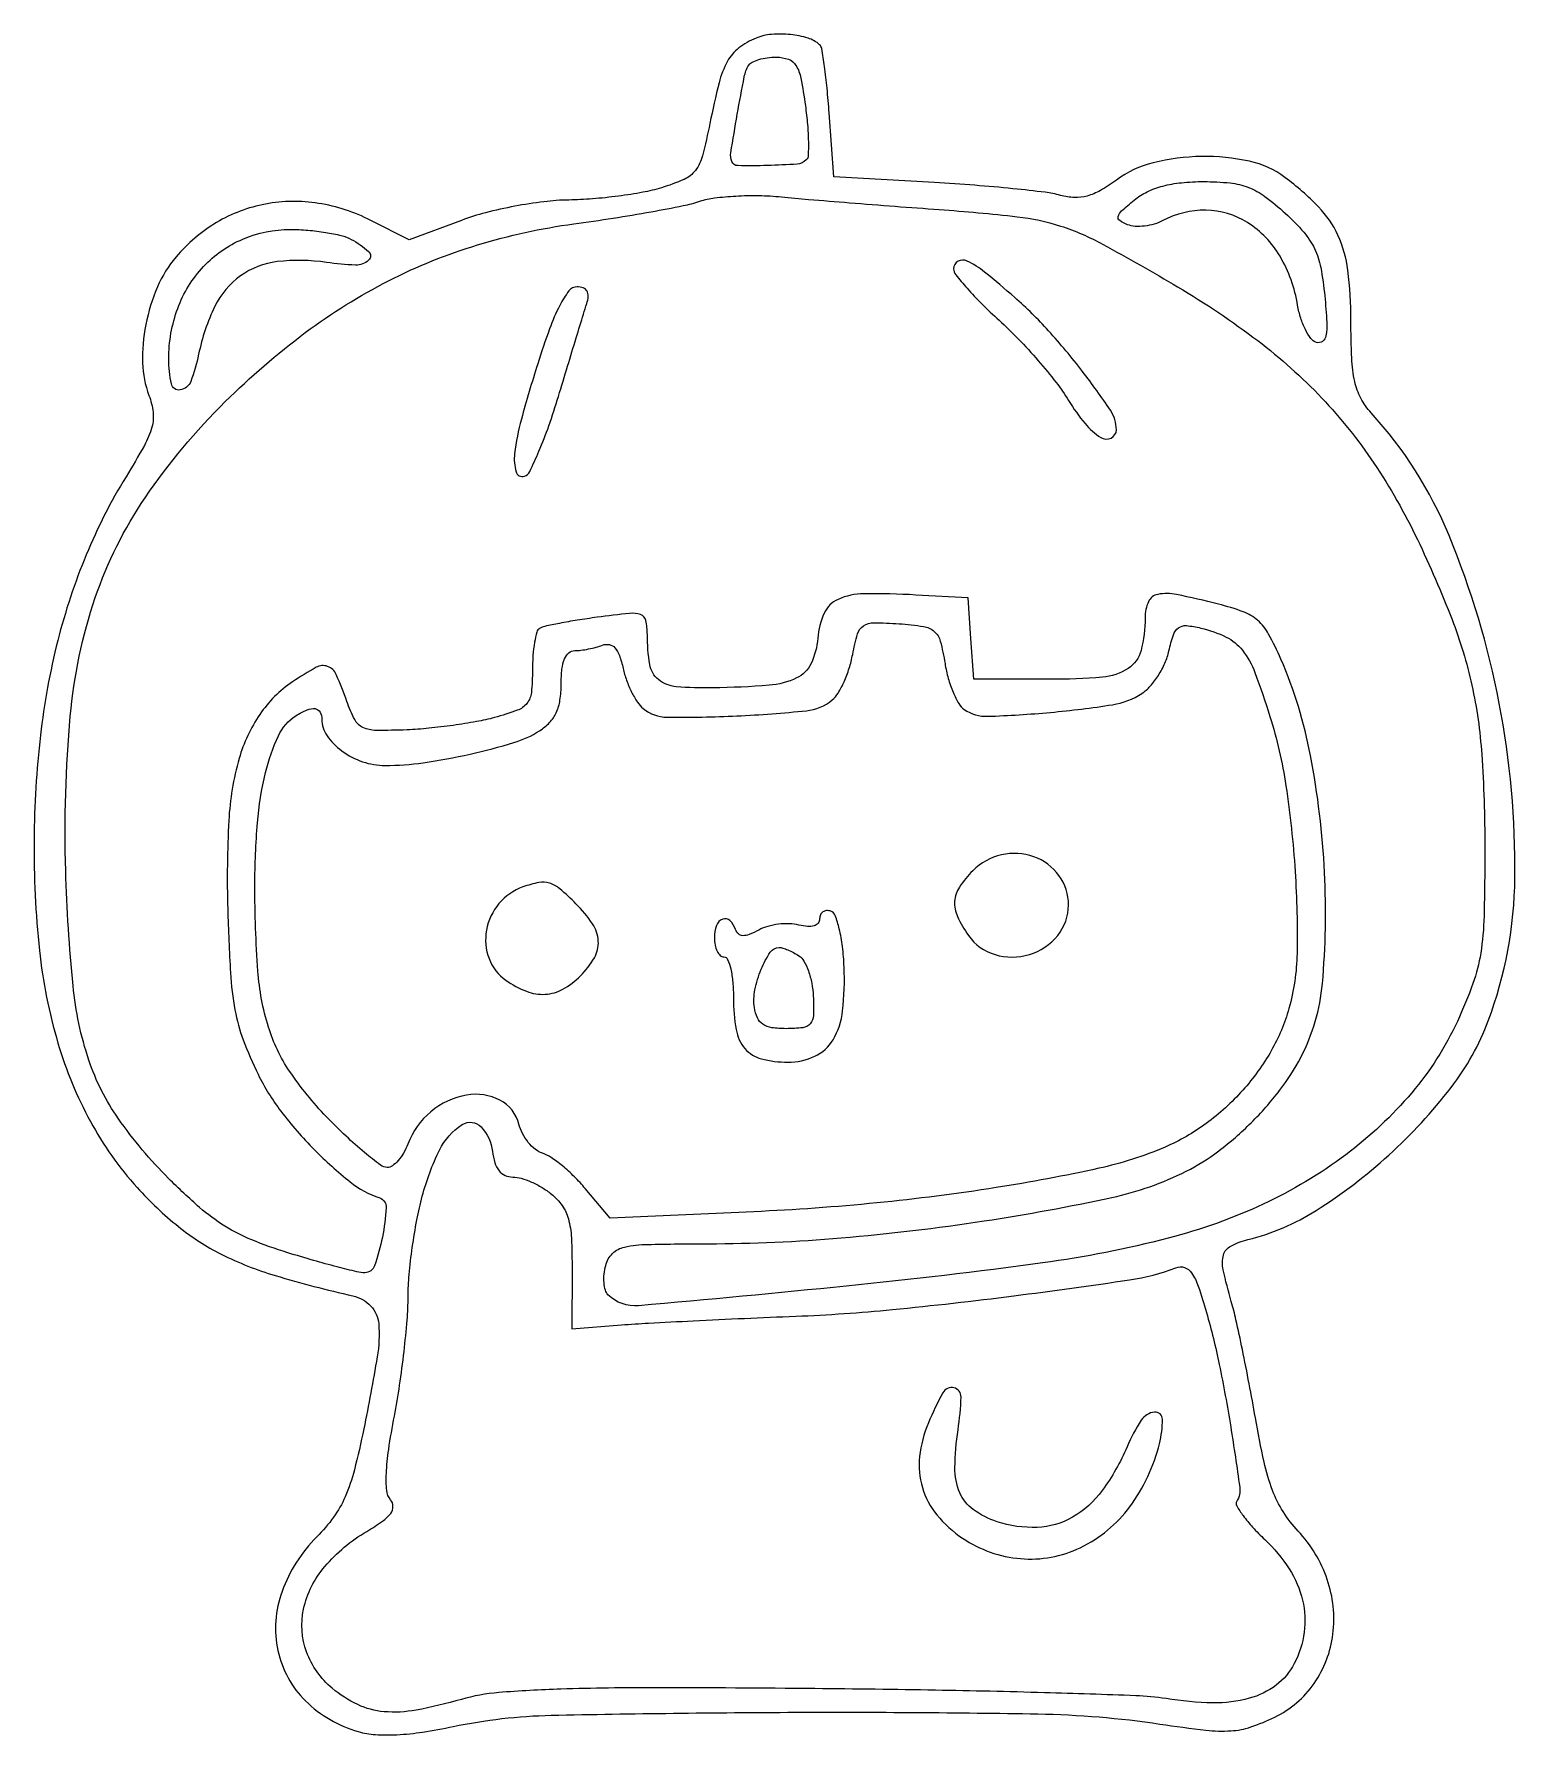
# Model space of a CAD drawing. Extents: x 13 to 168, y 23 to 200.
import ezdxf

# ---------------------------------------------------------------- set-up
doc = ezdxf.new("R2010")
doc.units = 0

msp = doc.modelspace()

# ---------------------------------------------------------------- linework, layer by layer
for points in [[(88.352327, 199.997371, 0.070263), (86.545845, 198.962908, 0.104178), (85.370632, 197.575643, 0.062222), (84.494375, 195.322745, 0.012239), (83.535908, 191.080054, -0.014208), (82.756698, 187.692943, -0.098123), (82.018303, 186.164938, -0.127973), (80.833785, 185.225609, -0.030779), (78.463415, 184.348626, -0.027861), (76.541233, 183.884111, -0.012681), (73.98621, 183.482137, -0.012512), (71.264617, 183.193481, -0.0168), (68.787513, 183.076852, 0.027441), (66.203241, 182.900017, 0.016155), (63.14354, 182.420373, 0.016133), (60.108131, 181.741386, 0.02643), (57.595779, 180.949951), (52.116532, 178.899902), (48.098104, 180.949951, 0.078305), (42.652893, 182.726997, 0.086413), (37.114851, 182.653684, 0.087787), (31.997189, 180.722938, 0.084048), (27.763869, 177.131221, 0.073381), (25.82487, 173.989873, 0.053399), (24.610528, 170.061627, 0.054247), (24.269734, 166.049053, 0.085356), (24.934702, 162.663753, -0.062655), (25.364569, 160.900371, -0.097515), (25.239231, 159.345786, -0.058213), (24.453043, 157.439467, -0.010827), (22.537671, 154.163753, 0.039673), (18.382091, 146.012358, 0.036049), (15.409324, 137.044303, 0.033635), (13.601148, 127.15106, 0.026146), (12.931338, 116.228806, 0.028759), (13.492337, 104.678898, 0.045626), (15.431419, 94.974832, 0.052331), (18.815425, 86.811584, 0.059361), (23.709668, 79.899602, 0.039012), (28.012394, 75.825607, 0.053741), (32.482756, 72.942958, 0.043902), (38.123603, 70.705554, 0.017088), (46.25, 68.581229, -0.148821), (48.107322, 67.525209, -0.170959), (48.935053, 65.670146, -0.062731), (48.781674, 62.206379, -0.007592), (47.377945, 54.694394, -0.012658), (46.39312, 50.396125, -0.039889), (45.434684, 47.60057, -0.053406), (44.219125, 45.461368, -0.040511), (42.470381, 43.403715, 0.109694), (38.840363, 37.701345, 0.140462), (38.411496, 31.520086, 0.147393), (41.30152, 26.261309, 0.124718), (46.803607, 23.056325, 0.054093), (48.594607, 22.746639, 0.02926), (50.8341, 22.736256, 0.024262), (53.52528, 23.012748, 0.014206), (56.713735, 23.590663, -0.046727), (66.968555, 24.768231, -0.004349), (92.467059, 25.080503, -0.00513), (117.781126, 24.9106, -0.032837), (130.555529, 23.852727, 0.008012), (135.357489, 23.21393, 0.04411), (137.965535, 23.140711, 0.066203), (140.04864, 23.54632, 0.0324), (142.555529, 24.574733, 0.128256), (146.654052, 28.091809, 0.121151), (148.622651, 33.238112, 0.114377), (148.028882, 38.952416, 0.105402), (144.983371, 44.017801, -0.046516), (143.41911, 46.040018, -0.051198), (142.313187, 48.254759, -0.036126), (141.43042, 51.228178, -0.011), (140.522631, 55.839435, 0.003977), (139.871422, 59.411354, 0.003945), (139.161785, 62.982145, 0.003871), (138.492306, 66.095495, 0.015301), (138.007385, 67.993398, -0.014761), (137.156257, 71.309647, -0.121753), (137.1881, 72.854994, -0.211166), (137.940878, 73.787541, -0.057913), (139.75, 74.467985, 0.080063), (146.880913, 77.515214, 0.043828), (154.45916, 83.290893, 0.04368), (160.968054, 90.352852, 0.074975), (164.852218, 97.334564, 0.086992), (167.636862, 112.257862, 0.050327), (165.998051, 130.490833, 0.050333), (160.75067, 148.024518, 0.087159), (152.626444, 160.832919, -0.063038), (151.537867, 162.379803, -0.067827), (150.901907, 164.112003, -0.043282), (150.58631, 166.527748, -0.01085), (150.5, 170.504805, 0.030208), (150.182928, 175.748155, 0.077961), (149.150962, 179.386151, 0.084493), (147.113377, 182.360679, 0.040093), (143.614881, 185.438211, 0.107228), (139.912416, 187.125882, 0.057503), (134.891253, 187.625452, 0.057124), (129.832246, 186.96489, 0.098486), (126.004542, 185.161479, -0.028356), (124.338574, 184.070128, -0.063916), (122.948211, 183.489512, -0.07648), (121.620933, 183.335841, -0.058027), (120.170762, 183.559941, 0.036742), (118.554313, 183.880537, 0.005265), (115.200161, 184.257137, 0.005958), (111.215911, 184.61414, 0.005056), (107, 184.898462), (96.5, 185.5), (96, 192.169086, 0.006478), (95.77216, 194.757772, 0.009671), (95.5, 197.013279, 0.005189), (95.215955, 198.895207, 0.169203), (95, 199.294858, 0.111327), (93.787447, 199.986569, 0.047883), (91.952315, 200.360442, 0.047041), (89.988328, 200.382587, 0.074393)], [(93.508805, 192.935977, -0.012374), (93.731792, 190.952134, -0.017659), (93.823669, 189.182484, -0.013703), (93.808018, 187.739489, -0.18899), (93.602643, 187.26931, -0.180103), (92.637111, 186.827651, -0.012175), (89.563043, 186.679127, -0.009759), (86.44116, 186.665352, -0.301921), (85.832215, 187.083333, -0.136025), (85.726702, 188.01788, -0.003841), (86.399067, 192.039706, -0.005114), (87.126605, 195.958622, -0.09019), (87.595559, 197.154618, -0.141644), (87.955229, 197.480274, -0.041999), (88.654031, 197.751669, -0.038443), (89.528399, 197.937708, -0.033211), (90.465179, 198, -0.085932), (91.747591, 197.777959, -0.17339), (92.530837, 197.136435, -0.088497), (93.038532, 195.806385, -0.012858)], [(143.643416, 181.687975, -0.027786), (145.576599, 179.707909, -0.068098), (146.692902, 178.011012, -0.064584), (147.345128, 176.022224, -0.023033), (147.768442, 173.058071, -0.009265), (147.982115, 170.29804, -0.059329), (147.898481, 168.900824, -0.191483), (147.526037, 168.302375, -0.244046), (146.893325, 168.202225, -0.151251), (146.320918, 168.612583, -0.045448), (145.747024, 169.532535, -0.040955), (145.257643, 170.740015, -0.034517), (144.937459, 172.082129, 0.090383), (143.098458, 177.191994, 0.1217), (139.696177, 180.715152, 0.136408), (135.356608, 182.007762, 0.128132), (130.856118, 180.922997, -0.052271), (129.962665, 180.55892, -0.041891), (128.943752, 180.353681, -0.043342), (127.958278, 180.325678, -0.078474), (127.171859, 180.497289, -0.057086), (126.354858, 180.928382, -0.318248), (126.192143, 181.367318, -0.144688), (126.544715, 181.944177, -0.012641), (127.860784, 183.074292, -0.059485), (129.212605, 183.93205, -0.046901), (130.840308, 184.531475, -0.040097), (132.792516, 184.884637, -0.02471), (135.125469, 185, -0.025583), (137.877384, 184.859105, -0.067234), (139.794499, 184.39691, -0.067249), (141.520034, 183.442709, -0.025603)], [(107.5, 182.083154, -0.010392), (115.643845, 181.332919, -0.05034), (120.17632, 180.35148, -0.046763), (124.567739, 178.456928, -0.008191), (132.402917, 174.000534, -0.028938), (140.767038, 168.383564, -0.040565), (147.467269, 162.383497, -0.042341), (152.89751, 155.595912, -0.036001), (157.443394, 147.622297, -0.018955), (161.065806, 139.248505, -0.038605), (163.135956, 132.391558, -0.03731), (164.167244, 125.149252, -0.016568), (164.492833, 115.5, -0.006032), (164.409857, 108.263829, -0.03319), (164.059753, 104.379322, -0.04779), (163.249438, 101.228862, -0.021362), (161.620477, 97.265688, -0.067964), (156.859037, 89.811152, -0.055817), (149.974669, 83.331213, -0.05223), (141.34481, 78.166885, -0.045391), (131.420036, 74.609422, -0.02967), (118.295646, 72.029012, -0.008592), (97.787266, 69.605438, -0.002916), (76.094097, 67.546853, -0.222092), (72.889521, 68.710479, -0.129491), (72.61381, 69.183371, -0.048013), (72.479075, 69.94831, -0.043546), (72.486883, 70.852044, -0.040047), (72.649385, 71.767247, -0.134048), (73.368684, 73.016894, -0.144447), (74.604113, 73.683961, -0.047337), (77.036075, 73.961377, -0.003975), (83.366631, 74.031192, 0.020602), (97.254171, 74.64648, 0.016282), (112.188785, 76.41752, 0.015505), (125.542259, 78.86957, 0.063588), (133.289582, 81.606742, 0.045651), (136.701799, 83.735876, 0.033208), (140.08038, 86.672276, 0.033073), (143.058116, 90.048327, 0.04375), (145.266748, 93.5, 0.098681), (147.525558, 101.208398, 0.034595), (147.747768, 112.801759, 0.03465), (146.282268, 125.030802, 0.054905), (143.184787, 135.10689, 0.023013), (141.906548, 137.726523, 0.087449), (140.773926, 139.1432, 0.092015), (139.255985, 140.049796, 0.027059), (136.654061, 140.85689, 0.010871), (132.279261, 141.857868, 0.097043), (130.31589, 141.876935, 0.248498), (129.351083, 141.111151, 0.10356), (129, 139.434259, -0.061494), (128.57601, 135.999877, -0.190343), (127.239594, 134.135224, -0.123563), (124.552167, 133.224078, -0.020252), (119.022314, 133), (111.114996, 133), (110.807498, 137.25), (110.5, 141.5), (105.053446, 141.809076, 0.016429), (99.627587, 141.938409, 0.10206), (96.920751, 141.354564, 0.186652), (95.482714, 139.917925, 0.083531), (94.810129, 137.285533, -0.088938), (94.107918, 134.655223, -0.174312), (92.597928, 133.139338, -0.091756), (89.714331, 132.374742, -0.014633), (83.856989, 132.09968, -0.025179), (80.003452, 132.225677, -0.151056), (78.164246, 132.966425, -0.183363), (77.256199, 134.532779, -0.040692), (77, 137.675625, 0.05429), (76.839426, 139.150117, 0.261447), (76.297996, 139.757084, 0.109623), (75.139848, 139.888027, 0.007073), (71.75, 139.479507, 0.005945), (69.684444, 139.175836, 0.007992), (67.821875, 138.848736, 0.005764), (66.276378, 138.533264, 0.080752), (65.75, 138.326652, 0.195599), (65.457111, 137.9408, 0.023033), (65.220313, 136.866251, 0.024818), (65.054691, 135.50667, 0.017901), (65, 133.979527, -0.024219), (64.885442, 131.615839, -0.145123), (64.427644, 130.48638, -0.138233), (63.417063, 129.760712, -0.021251), (61.035608, 129.009588, -0.020624), (59.148671, 128.584081, -0.010113), (56.716305, 128.190735, -0.010015), (54.168505, 127.883335, -0.014335), (51.898617, 127.721044, -0.012014), (48.659108, 127.660517, -0.109029), (47.288204, 127.970743, -0.163653), (46.432053, 128.791303, -0.036351), (45.613009, 130.67823, 0.019486), (44.493954, 133.514359, 0.205073), (43.602854, 134.346961, 0.216428), (42.413915, 134.252426, 0.021845), (39.931132, 132.732573, 0.095085), (36.519359, 129.339886, 0.080368), (34.356749, 124.724818, 0.056117), (33.275029, 118.25658, 0.020729), (33.16272, 109, 0.006957), (33.450975, 102.336757, 0.031101), (33.916191, 98.45665, 0.044017), (34.776816, 95.340752, 0.024754), (36.331634, 91.733475, 0.049269), (38.726144, 87.870683, 0.030958), (42.213098, 83.856854, 0.030844), (45.951518, 80.498047, 0.085696), (49.041296, 78.812826, -0.337914), (49.721392, 77.798658, -0.034238), (49.322016, 74.73114, -0.034101), (48.504817, 71.732862, -0.319371), (47.474493, 71, -0.058972), (46.667093, 71.095561, -0.004767), (44.590521, 71.61508, -0.006371), (42.120084, 72.291947, -0.004852), (39.431446, 73.093889, -0.021543), (35.674467, 74.434096, -0.042964), (32.864562, 75.867119, -0.040266), (30.228234, 77.821673, -0.016737), (26.988739, 80.851261, -0.043354), (21.744503, 87.093329, -0.072473), (18.660295, 93.204357, -0.056301), (17.001833, 100.976948, -0.017167), (16.238447, 113, -0.029351), (16.716682, 129.148347, -0.059944), (19.331359, 141.534886, -0.067676), (24.537937, 151.966855, -0.048262), (32.904569, 162.011252, -0.034324), (41.269112, 169.218356, -0.042763), (49.974283, 174.641072, -0.044048), (59.250484, 178.38484, -0.040336), (69.316462, 180.582248, 0.005135), (73.435236, 181.181886, 0.005742), (77.389836, 181.845761, 0.005314), (80.743776, 182.485351, 0.03017), (82.5, 182.951391, -0.048691), (84.028922, 183.297147, -0.017933), (86.234375, 183.494472, -0.017577), (88.674229, 183.538932, -0.020197), (91, 183.405475, 0.003378), (93.845896, 183.145918, 0.001056), (98.115625, 182.794658, 0.001056), (102.88522, 182.422553, 0.001167)], [(46.065741, 178.964816, -0.058375), (47.872357, 177.70747, -0.44221), (47.884767, 176.784909, -0.199228), (46.52124, 176.274432, -0.02845), (43.486216, 176.554338, 0.066433), (38.332347, 176.637726, 0.127317), (34.501341, 175.152857, 0.124773), (31.822689, 171.969406, 0.062455), (30.124395, 166.953841, -0.040683), (29.30115, 164.123561, -0.269137), (28.200829, 163.23268, -0.397943), (27.274474, 163.87008, -0.052713), (27, 166.466327, -0.088307), (27.941253, 171.754177, -0.100673), (30.638003, 176.123369, -0.10413), (34.741787, 178.989327, -0.10087), (39.7006, 180, -0.020697), (41.538859, 179.923873, -0.019614), (43.3981, 179.695915, -0.020007), (45.025203, 179.364001, -0.062621)], [(109, 175.902761, 0.169378), (109.219962, 175.272065, 0.012888), (110.395313, 173.86787, 0.01658), (111.930425, 172.239235, 0.011832), (113.75, 170.516277, -0.017755), (115.751644, 168.575445, -0.012962), (117.839062, 166.286554, -0.013128), (119.706397, 164.011171, -0.027994), (121, 162.140414, 0.034451), (122.726778, 159.710826, 0.083518), (124.380051, 158.268428, 0.253626), (125.456331, 158.210297, 0.289715), (126, 159.069825, 0.148983), (125.379886, 161.104792, 0.015827), (122.455767, 165.172862, 0.020388), (118.916095, 169.412588, 0.028154), (115.385661, 172.89173, 0.010256), (112.236663, 175.55097, 0.06011), (110.405854, 176.700552, 0.239355), (109.45723, 176.672791, 0.274518)], [(65.543506, 165.948378, 0.009451), (63.842787, 160.187765, 0.037639), (63.136844, 156.574244, 0.096944), (63.279806, 154.686698, 0.429785), (64.156676, 154.218892, 0.202359), (64.7163, 154.710787, 0.011782), (65.678215, 156.825852, 0.016351), (66.709049, 159.479088, 0.011188), (67.712116, 162.552225, -0.000349), (68.671715, 165.72364, -0.00043), (69.571094, 168.679404, -0.000354), (70.330722, 171.161897, -0.003166), (70.672072, 172.25, 0.058662), (70.822036, 173.016812, 0.15119), (70.697946, 173.561075, 0.177114), (70.307713, 173.887059, 0.08655), (69.660138, 174, 0.233991), (68.805176, 173.576719, 0.044716), (67.853955, 172.066229, 0.031093), (66.789419, 169.620053, 0.01058)], [(108.097573, 134.645843, 0.028474), (108.437838, 133.101006, 0.030781), (108.944928, 131.645632, 0.032348), (109.532006, 130.465106, 0.112138), (110.109512, 129.844577, 0.159466), (112.561044, 129.135158, 0.013923), (119.114143, 129.544793, 0.01643), (125.59729, 130.347123, 0.105665), (128.663102, 131.524035, 0.068213), (129.540321, 132.283074, 0.038536), (130.38648, 133.409529, 0.037672), (131.078371, 134.700759, 0.05014), (131.492372, 135.965272, -0.026647), (131.958554, 137.653095, -0.157613), (132.495555, 138.381284, -0.17944), (133.317124, 138.606561, -0.036686), (134.82927, 138.361269, -0.05487), (137.469704, 137.416, -0.113918), (139.161423, 136.047218, -0.075935), (140.479286, 133.702703, -0.015013), (142.047969, 129.13019, -0.037609), (143.70798, 121.886604, -0.021326), (144.673493, 112.93565, -0.020812), (144.872574, 104.351733, -0.063727), (144.029049, 98.603754, -0.062202), (142.176021, 94.186932, -0.052108), (139.198546, 90.06529, -0.051499), (135.39161, 86.602012, -0.057312), (131.085201, 84.131998, -0.04772), (124.168659, 81.909657, -0.014889), (113.443675, 79.894297, -0.01438), (100.970885, 78.298972, -0.013341), (88.111149, 77.374375), (73.124895, 76.698121), (70.518527, 79.795612, 0.022919), (69.384311, 81.02455, 0.022302), (68.132385, 82.156318, 0.022861), (66.944623, 83.049407, 0.073049), (66.055494, 83.482387, -0.092403), (65.299561, 83.887162, -0.053059), (64.563672, 84.617943, -0.050545), (63.957021, 85.540144, -0.058805), (63.584184, 86.520605, 0.214317), (61.602912, 89.030932, 0.165787), (58.119168, 89.563914, 0.130542), (54.384314, 87.822075, 0.12857), (51.980116, 84.447701, -0.040578), (51.534086, 83.511068, -0.048767), (50.965037, 82.719012, -0.056061), (50.364757, 82.17273, -0.157876), (49.831348, 82, -0.163631), (49.119116, 82.239498, -0.011679), (47.46146, 83.558542, -0.015456), (45.531513, 85.273208, -0.011013), (43.474244, 87.305674, -0.044094), (39.629886, 92.04697, -0.073446), (37.41396, 96.675024, -0.057307), (36.317821, 102.518482, -0.017737), (36, 111.474939, -0.020797), (36.2724, 118.021064, -0.038576), (37.120584, 123.267219, -0.049038), (38.460391, 127.110927, -0.143799), (40.288787, 129.199642, -0.039506), (41.457587, 129.818789, -0.136879), (42.297639, 129.933839, -0.237199), (42.805573, 129.585038, -0.126483), (43, 128.828741, 0.152248), (43.535158, 127.11196, 0.084002), (45.082607, 125.522362, 0.075682), (47.256911, 124.389993, 0.082453), (49.605766, 124, 0.036107), (53.59761, 124.288646, 0.019092), (58.482357, 125.190378, 0.018075), (63.056838, 126.39198, 0.067883), (65.75, 127.62248, 0.063332), (66.791995, 128.483576, 0.08099), (67.485858, 129.515305, 0.070872), (67.874451, 130.822689, 0.036868), (68, 132.523053, -0.026615), (68.082226, 134.066679, -0.070329), (68.351973, 135.13709, -0.116417), (68.80141, 135.76786, -0.18195), (69.418213, 136, 0.031313), (70.068494, 136.040765, 0.017182), (70.856583, 136.1676, 0.017069), (71.650707, 136.351919, 0.026058), (72.323261, 136.570553, -0.141305), (73.031232, 136.631344, -0.164576), (73.614392, 136.296424, -0.096921), (74.085465, 135.492445, -0.030151), (74.469328, 134.139651, 0.032896), (74.827588, 132.902952, 0.029005), (75.357636, 131.669041, 0.03013), (75.968625, 130.611679, 0.073598), (76.56763, 129.943872, 0.173308), (79.05944, 129.035655, 0.013069), (86.363649, 129.1805, 0.014014), (93.620033, 129.71839, 0.14876), (96.322306, 130.852527, 0.084021), (96.9326, 131.56195, 0.030138), (97.553353, 132.747006, 0.028886), (98.090118, 134.153784, 0.030335), (98.450983, 135.59041, -0.024386), (98.965961, 137.748871, -0.177283), (99.586702, 138.593316, -0.149812), (100.660978, 138.912227, -0.015978), (103.293651, 138.804782, -0.019625), (105.857998, 138.516398, -0.141515), (106.975244, 138.00076, -0.151851), (107.60584, 136.985575, -0.023647)], [(111, 113, 0.049921), (109.605746, 111.295595, 0.130881), (109.104241, 109.810148, 0.125563), (109.398645, 108.232645, 0.044201), (110.556704, 106.222506, 0.169693), (113.320789, 104.234138, 0.147102), (116.907185, 104.250967, 0.148385), (119.867595, 106.239226, 0.172881), (121, 109.416441, 0.157668), (120.004792, 112.494002, 0.151435), (117.381513, 114.466321, 0.144069), (113.99488, 114.662727, 0.140197)], [(64, 111.306019, 0.133194), (61.500723, 109.566383, 0.130115), (60.195376, 106.787278, 0.136066), (60.463323, 103.822483, 0.150926), (62.222506, 101.556704, 0.059497), (64.371695, 100.404385, 0.107977), (66.332004, 100.091681, 0.113111), (68.181792, 100.628003, 0.069596), (70, 102, 0.064703), (71.464454, 103.901916, 0.147842), (71.879021, 105.645842, 0.133493), (71.270882, 107.4472, 0.048637), (69.545455, 109.545455, 0.018184), (67.856222, 111.116093, 0.101662), (66.783474, 111.716204, 0.12779), (65.680515, 111.774949, 0.035578)], [(95, 107.966702, -0.174979), (94.838534, 107.519442, -0.149171), (94.41741, 107.242489, -0.094136), (93.735037, 107.175498, -0.041504), (92.838327, 107.332028, 0.058279), (91.861655, 107.469016, 0.036924), (90.71224, 107.410472, 0.036769), (89.575528, 107.182166, 0.054975), (88.636126, 106.805261, -0.026783), (87.640665, 106.339236, -0.101721), (86.968749, 106.215893, -0.180351), (86.515519, 106.395901, -0.129242), (86.214466, 106.856602, 0.120068), (85.629693, 107.787793, 0.293018), (84.870145, 107.94254, 0.217409), (84.223309, 107.280189, 0.086564), (84, 106, 0.048028), (84.073693, 105.234582, 0.068025), (84.29375, 104.5875, 0.088204), (84.618118, 104.151477, 0.191087), (85, 104, -0.305027), (85.387966, 103.739039, -0.039533), (85.70625, 102.736875, -0.035211), (85.927679, 101.348034, -0.021931), (86, 99.7, 0.042034), (86.277839, 96.40091, 0.134525), (87.200805, 94.417204, 0.155689), (88.91059, 93.347707, 0.062599), (91.676947, 93, 0.108707), (94.496518, 93.620344, 0.152093), (96.397942, 95.339155, 0.106673), (97.404837, 98.363555, 0.03785), (97.556906, 102.945771, 0.019036), (97.383838, 105.089508, 0.029004), (97.055831, 106.927329, 0.029234), (96.635571, 108.320088, 0.228227), (96.162688, 108.779104, 0.099002), (95.719259, 108.834548, 0.135037), (95.34154, 108.700331, 0.137384), (95.089953, 108.394173, 0.104076)], [(92.837674, 104.121485, -0.125639), (93.363586, 103.563579, -0.041397), (93.830089, 102.527791, -0.038187), (94.176856, 101.245392, -0.034979), (94.337674, 99.886798, -0.021456), (94.347677, 97.88066, -0.166382), (94.015673, 97.018706, -0.190865), (93.25013, 96.60426, -0.02976), (91.5, 96.5, -0.03487), (89.994769, 96.605104, -0.112081), (89.06138, 96.959267, -0.141872), (88.497426, 97.624691, -0.070078), (88.187209, 98.698415, -0.085119), (88.240071, 100.552927, -0.048431), (88.894449, 102.705563, -0.048165), (89.842528, 104.490951, -0.257421), (90.785184, 104.984687, -0.073092), (91.148679, 104.923285, -0.021213), (91.682964, 104.724805, -0.020839), (92.273079, 104.44715, -0.020876)], [(60.816422, 83.672881, 0.045118), (61.066313, 82.488908, 0.094471), (61.504799, 81.659989, 0.120291), (62.136571, 81.173287, 0.104625), (62.955638, 81, -0.072557), (63.809698, 80.875408, -0.031662), (64.887096, 80.478432, -0.030499), (65.997722, 79.904026, -0.035609), (66.971145, 79.224449, -0.069373), (68.098561, 78.018161, -0.086848), (68.749762, 76.634308, -0.054886), (69.06332, 74.652348, -0.013008), (69.134459, 71.302123), (69.105061, 65.155349), (74.30253, 65.550928, -0.005223), (77.127481, 65.736279, -0.001272), (81.791993, 65.981533, -0.001303), (87.141748, 66.235194, -0.001298), (92.5, 66.461323, 0.014518), (102.595704, 67.155119, 0.007322), (115.278268, 68.585264, 0.005222), (127.381988, 70.258581, 0.054701), (132.21779, 71.53008, -0.175313), (133.122642, 71.547553, -0.162639), (133.863138, 70.984338, -0.067927), (134.554902, 69.596659, -0.012251), (135.415662, 66.836608, -0.018442), (136.749988, 61.405831, -0.011272), (137.941323, 54.914332, -0.005227), (138.886563, 48.596212, -0.174651), (138.576, 47.122971, 0.277788), (138.57047, 46.648757, 0.025874), (139.240997, 45.629741, 0.027399), (140.238209, 44.417815, 0.01783), (141.512093, 43.127395, -0.060774), (144.062007, 40.057963, -0.08494), (145.456135, 36.781903, -0.092208), (145.619999, 33.438233, -0.08579), (144.586011, 30.166328, -0.112246), (142.685074, 27.913145, -0.095224), (139.884161, 26.537425, -0.071828), (136.081605, 26.06629, -0.034749), (131.187527, 26.50602, 0.030787), (128.020616, 26.815856, 0.001862), (118.476961, 27.123725, 0.002779), (107.098873, 27.38509, 0.00205), (94.5, 27.552787, 0.001888), (77.893826, 27.643018, 0.008055), (67.978416, 27.499708, 0.012486), (61.478114, 27.138356, 0.050182), (57.568499, 26.423757, -0.024029), (52.861175, 25.306582, -0.067882), (49.493469, 25.140044, -0.088687), (46.743396, 25.880631, -0.064976), (44.076725, 27.588894, -0.129769), (41.40213, 31.389741, -0.143911), (41.092198, 35.85884, -0.123442), (43.307809, 40.305466, -0.08265), (47.682969, 43.975453, 0.019564), (49.33043, 45.036469, 0.079059), (50.186542, 45.865087, 0.163243), (50.427147, 46.590415, 0.174074), (50.172605, 47.292023, -0.151421), (49.775637, 48.251835, -0.034308), (49.734577, 50.035254, -0.025855), (49.979796, 52.548361, -0.009869), (50.570442, 56.016166, 0.010304), (51.117938, 59.247604, 0.008091), (51.582236, 62.770374, 0.008193), (51.907347, 66.061165, 0.019872), (52.010691, 68.5, -0.0223), (52.119798, 70.809786, -0.011964), (52.449392, 73.645221, -0.011891), (52.924559, 76.526748, -0.018219), (53.48582, 78.994368, -0.048593), (55.28817, 83.823883, -0.137979), (57.658697, 86.480649, -0.361693), (59.630182, 86.230798, -0.159532)], [(106.357731, 55.313744, 0.071276), (105.444074, 51.786654, 0.1002), (105.73084, 48.557585, 0.10057), (107.249059, 45.702793, 0.072266), (109.930116, 43.268111, 0.127816), (115.999501, 41.12975, 0.133769), (122.227917, 42.272614, 0.122686), (127.406968, 46.560887, 0.097943), (130.503076, 53.140906, 0.061858), (130.813712, 55.696138, 0.441957), (129.99401, 56.438493, 0.22968), (128.598595, 55.586992, 0.040985), (127.121493, 52.81402, -0.055294), (124.525198, 48.258378, -0.105361), (121.404321, 45.45208, -0.121629), (117.736277, 44.395904, -0.089503), (113.532078, 44.989413, -0.07656), (111.056031, 46.252135, -0.137299), (109.643037, 48.022919, -0.104508), (109.134975, 50.631766, -0.033245), (109.462539, 54.598762, 0.028825), (109.775288, 58.017895, 0.35882), (109.036514, 58.978812, 0.334495), (107.883234, 58.464818, 0.02755)]]:
    msp.add_lwpolyline(points, format="xyb", close=True)

doc.saveas('drawing.dxf')
